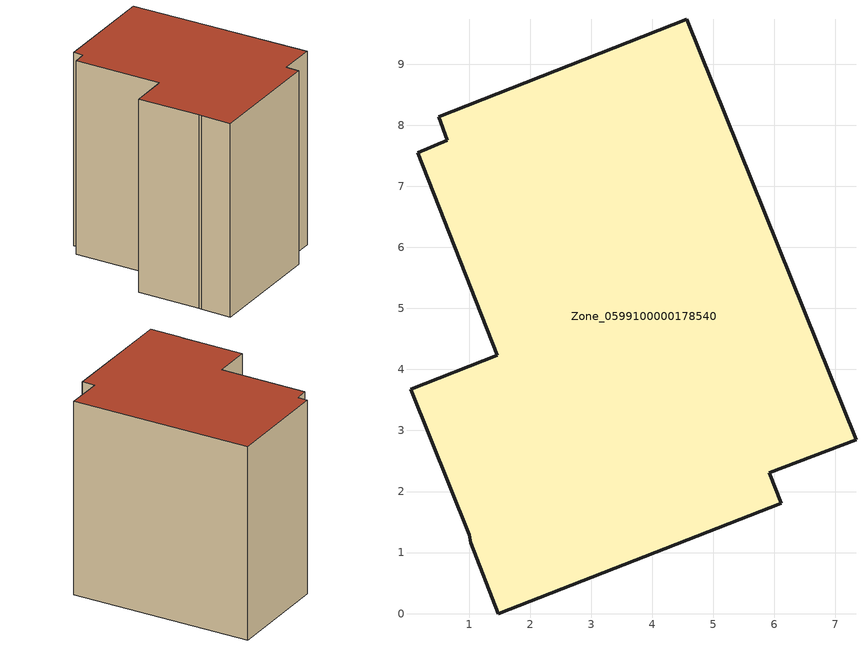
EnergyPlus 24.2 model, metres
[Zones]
Zone_0599100000178540
 floor ground (C_G): 1,1.29 0.04,3.67 1.46,4.23 0.15,7.54 0.64,7.75 0.51,8.14 4.57,9.73 7.34,2.85 5.92,2.31 6.11,1.81 1.48,0 1.02,1.16 z0
 wall outside (C_F): 0.04,3.67 1,1.29 1.02,1.16 1.48,0 6.11,1.81 5.92,2.31 7.34,2.85 4.57,9.73 0.51,8.14 0.64,7.75 0.15,7.54 1.46,4.23 0.04,3.67 z0:8.03
 roof outside (C_R): 0.15,7.54 1.46,4.23 0.04,3.67 1,1.29 1.02,1.16 1.48,0 6.11,1.81 5.92,2.31 7.34,2.85 4.57,9.73 0.51,8.14 0.64,7.75 z8.03
[BUILDING]
Pand.0599100000178540: North Axis=0; Terrain=City; Loads Convergence Tolerance Value=0.04; Temperature Convergence Tolerance Value=0.4; Solar Distribution=FullExterior; Maximum Number of Warmup Days=25; Minimum Number of Warmup Days=1
[Site:Location]
Rotterdam.The.Hague.AP_ZH_NLD Design_Conditions: Latitude=51.96; Longitude=4.45; Time Zone=1; Elevation=-4.5
[SITE:GROUNDTEMPERATURE:BUILDINGSURFACE]
18, 18, 18, 18, 18, 18, 18, 18, 18, 18, 18, 18
[MATERIAL] Thermal Absorptance=0.9; Solar Absorptance=0.7; Visible Absorptance=0.7
Name | Roughness | Thickness | Conductivity | Density | Specific Heat
G.TC.1946 | MediumSmooth | 0.15 | 1 | 540 | 1210
F.TC.1946 | Rough | 0.3 | 0.857143 | 1920 | 840
R.TC.1946 | MediumRough | 0.2 | 0.909091 | 1500 | 1000
[CONSTRUCTION]
C_G: G.TC.1946
C_F: F.TC.1946
C_R: R.TC.1946
[ZONE]
Zone_0599100000178540: Type=1; Multiplier=1; Ceiling Height=Autocalculate; Volume=Autocalculate; Floor Area=autocalculate; Part of Total Floor Area=Yes
[ZONEINFILTRATION:DESIGNFLOWRATE]
Infil_Zone_0599100000178540: Zone or ZoneList or Space or SpaceList=Zone_0599100000178540; Schedule=AlwaysOn; Design Flow Rate Calculation Method=Flow/Area; Flow Rate per Floor Area=0.003; Constant Term Coefficient=1; Temperature Term Coefficient=0; Velocity Term Coefficient=0; Velocity Squared Term Coefficient=0
[HVACTEMPLATE:ZONE:IDEALLOADSAIRSYSTEM]
Zone_0599100000178540: Maximum Heating Supply Air Temperature=50; Minimum Cooling Supply Air Temperature=13; Maximum Heating Supply Air Humidity Ratio=0.0156; Minimum Cooling Supply Air Humidity Ratio=0.0077; Heating Limit=NoLimit; Cooling Limit=NoLimit; Dehumidification Control Type=ConstantSensibleHeatRatio; Cooling Sensible Heat Ratio=0.7; Dehumidification Setpoint=60; Humidification Control Type=None; Humidification Setpoint=30; Outdoor Air Method=None; Outdoor Air Flow Rate per Person=0.00944; Outdoor Air Flow Rate per Zone Floor Area=0; Outdoor Air Flow Rate per Zone=0; Demand Controlled Ventilation Type=None; Outdoor Air Economizer Type=NoEconomizer; Heat Recovery Type=None; Sensible Heat Recovery Effectiveness=0.7; Latent Heat Recovery Effectiveness=0.65
[ZONECONTROL:THERMOSTAT]
ThermostatControl_Zone_0599100000178540: Zone or ZoneList=Zone_0599100000178540; Control Type Schedule=DualSetpointControlType; Control 1=Thermostat_Zone_0599100000178540; Temperature Difference Between Cutout And Setpoint=0
[THERMOSTATSETPOINT:DUALSETPOINT]
Thermostat_Zone_0599100000178540: Heating Setpoint Temperature Schedule=HeatingSetpoint_Zone_0599100000178540; Cooling Setpoint Temperature Schedule=CoolingSetpoint_Zone_0599100000178540
[SCHEDULE:COMPACT]
HeatingSetpoint_Zone_0599100000178540: Through: 12/31, For: AllDays, Until: 24:00, 21
CoolingSetpoint_Zone_0599100000178540: Through: 12/31, For: AllDays, Until: 24:00, 24
DualSetpointControlType: Through: 12/31, For: AllDays, Until: 24:00, 4
AlwaysOn: Through: 12/31, For: AllDays, Until: 24:00, 1
